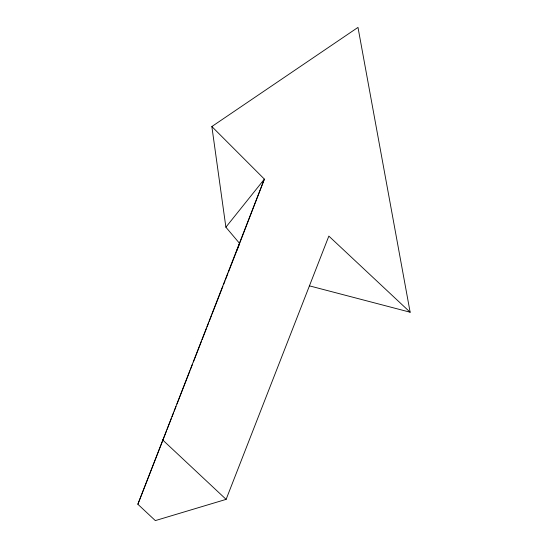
<?xml version="1.0" encoding="UTF-8"?>
<svg xmlns="http://www.w3.org/2000/svg" width="548" height="548" viewBox="0 0 548 548"><rect width="100%" height="100%" fill="white"/><g stroke="black" fill="none" stroke-linecap="round" stroke-linejoin="round"><path stroke-width="0.82" d="M410.137 312.216L328.848 236.099L226.119 499.372L155.331 520.6L137.863 504.249L264.383 179.121L211.857 126.54L357.988 27.4L410.137 312.216L309.332 285.83M137.863 504.249L166.414 431.091M167.03 429.502L171.38 418.364M171.997 416.775L173.552 412.802M174.168 411.212L176.031 406.438M176.963 404.054L189.992 370.654M190.615 369.064L192.478 364.297M193.41 361.906L201.472 341.233M202.096 339.644L206.438 328.512M207.062 326.923L208.61 322.943M209.233 321.354L211.405 315.785M212.021 314.196L222.885 286.364M223.502 284.775L225.057 280.802M225.673 279.206L227.852 273.644M228.468 272.055L236.537 251.374M225.886 227.194L264.383 179.121L236.846 250.58L239.627 243.456L225.886 227.194L211.857 126.54M162.619 439.907L226.119 499.372"/></g></svg>
